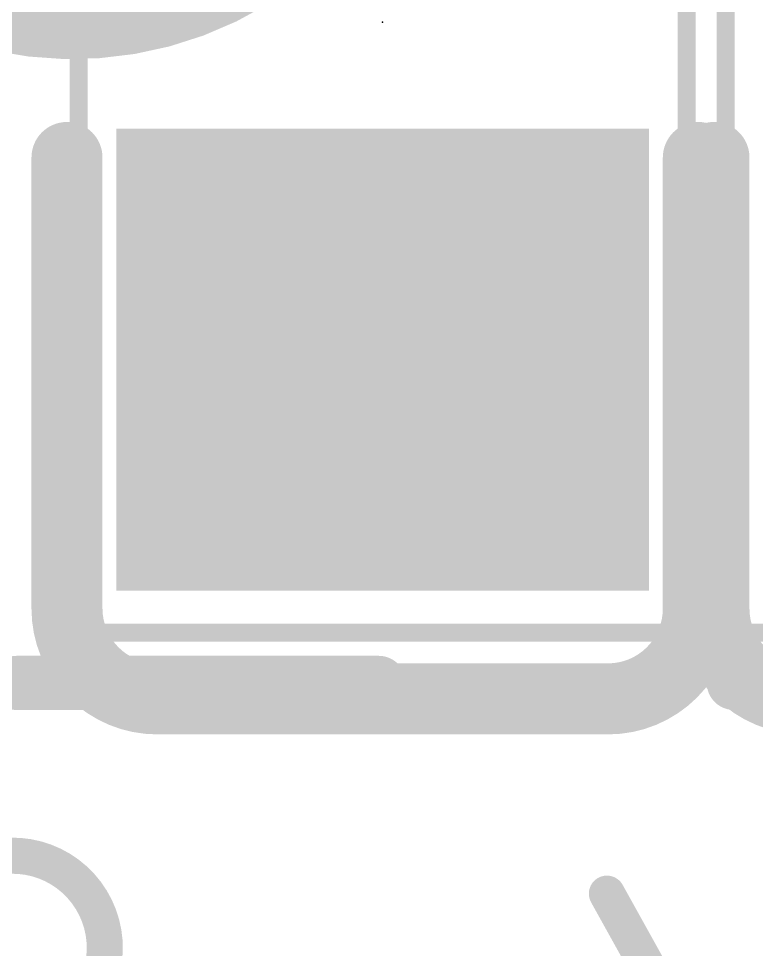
# Model space of a CAD drawing. Extents: x -5 to 103, y -6 to 58.
# Drawn here: x 12.126 to 14.204, y 21.5 to 24.12 of the extents above; entities that cross this region are included whole.
import ezdxf

# ---------------------------------------------------------------- set-up
doc = ezdxf.new("R2010")
doc.units = 0
for name, color, linetype in [('1', 12, 'CONTINUOUS'), ('21', 40, 'CONTINUOUS'), ('23', 53, 'CONTINUOUS'), ('25', 40, 'CONTINUOUS'), ('39', 12, 'CONTINUOUS'), ('51', 254, 'CONTINUOUS')]:
    doc.layers.add(name, color=color, linetype=linetype)

# ---------------------------------------------------------------- blocks, each defined once
blk = doc.blocks.new('RECT')
blk.add_solid([(-0.5, -0.5), (0.5, -0.5), (-0.5, 0.5), (0.5, 0.5)])

msp = doc.modelspace()

# ---------------------------------------------------------------- linework, layer by layer
at = {"layer": '1', "const_width": 2.1082}
msp.add_lwpolyline([(12.278, 25.06), (10.3378, 27.0002)], dxfattribs=at)
at = {"layer": '1', "const_width": 1.0541}
msp.add_lwpolyline([(11.9053, 24.6873, 1), (12.6507, 25.4327)], format="xyb", dxfattribs=at)
at = {"layer": '21', "const_width": 0.2}
for points in [[(12.262, 23.729), (12.262, 22.459)], [(14.04, 22.459), (14.04, 23.729)], [(14.084, 23.729), (14.084, 22.459)], [(12.516, 22.205), (13.786, 22.205)]]:
    msp.add_lwpolyline(points, dxfattribs=at)
at = {"layer": '21'}
for points, const_width in [([(12.312, 23.729, 1), (12.212, 23.729)], 0.1), ([(14.09, 23.729, 1), (13.99, 23.729)], 0.1), ([(14.134, 23.729, 1), (14.034, 23.729)], 0.1), ([(12.262, 22.459, 0.4142), (12.516, 22.205)], 0.2), ([(12.312, 22.459, 1), (12.212, 22.459)], 0.1), ([(13.786, 22.205, 0.4142), (14.04, 22.459)], 0.2), ([(14.09, 22.459, 1), (13.99, 22.459)], 0.1), ([(14.084, 22.459, 0.4142), (14.338, 22.205)], 0.2), ([(14.134, 22.459, 1), (14.034, 22.459)], 0.1), ([(12.212, 22.459, 1), (12.312, 22.459)], 0.1), ([(13.99, 22.459, 1), (14.09, 22.459)], 0.1), ([(14.034, 22.459, 1), (14.134, 22.459)], 0.1), ([(12.516, 22.255, 1), (12.516, 22.155)], 0.1), ([(12.516, 22.155, 1), (12.516, 22.255)], 0.1), ([(13.786, 22.255, 1), (13.786, 22.155)], 0.1), ([(13.786, 22.155, 1), (13.786, 22.255)], 0.1)]:
    msp.add_lwpolyline(points, format="xyb", dxfattribs=dict(at, const_width=const_width))
at = {"layer": '23'}
msp.add_point((13.151, 24.11), dxfattribs=at)
at = {"layer": '25'}
for points, const_width in [([(12.2925, 21.3203, 1), (11.9253, 21.6875)], 0.1016), ([(13.8047, 21.669, 1), (13.7603, 21.6444)], 0.0508)]:
    msp.add_lwpolyline(points, format="xyb", dxfattribs=dict(at, const_width=const_width))
at = {"layer": '25', "const_width": 0.1016}
msp.add_lwpolyline([(13.7825, 21.6567), (14.2415, 20.8305)], dxfattribs=at)
at = {"layer": '39', "const_width": 0.0508}
for points in [[(12.295, 22.391), (12.295, 25.829)], [(14.007, 25.829), (14.007, 22.391)], [(14.117, 22.391), (14.117, 25.829)], [(14.007, 22.391), (12.295, 22.391)], [(15.829, 22.391), (14.117, 22.391)]]:
    msp.add_lwpolyline(points, dxfattribs=at)
at = {"layer": '39', "const_width": 0.0254}
for points in [[(12.295, 22.4037, 1), (12.295, 22.3783)], [(12.2823, 22.391, 1), (12.3077, 22.391)], [(13.9943, 22.391, 1), (14.0197, 22.391)], [(14.007, 22.3783, 1), (14.007, 22.4037)], [(14.117, 22.4037, 1), (14.117, 22.3783)], [(14.1043, 22.391, 1), (14.1297, 22.391)]]:
    msp.add_lwpolyline(points, format="xyb", dxfattribs=at)
at = {"layer": '51', "const_width": 0.1524}
for points in [[(12.12, 22.25), (13.14, 22.25)], [(14.14, 22.25), (15.16, 22.25)]]:
    msp.add_lwpolyline(points, dxfattribs=at)
at = {"layer": '51', "const_width": 0.0762}
for points in [[(12.12, 22.2881, 1), (12.12, 22.2119)], [(13.14, 22.2119, 1), (13.14, 22.2881)], [(14.14, 22.2881, 1), (14.14, 22.2119)]]:
    msp.add_lwpolyline(points, format="xyb", dxfattribs=at)

# ---------------------------------------------------------------- block references
at = {"layer": '1', "xscale": 1.3, "yscale": 1.5, "rotation": 270}
msp.add_blockref('RECT', (13.151, 23.16), dxfattribs=at)

doc.saveas('drawing.dxf')
